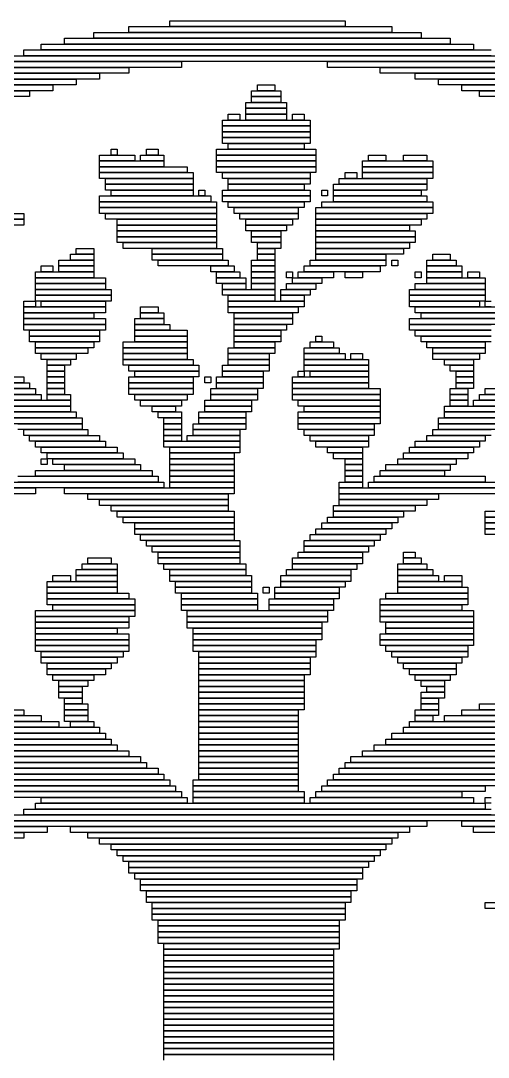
# Model space of a CAD drawing. Extents: x 367 to 656, y 364 to 661.
# Drawn here: x 472.5 to 552.5, y 483.5 to 661 of the extents above; entities that cross this region are included whole.
import ezdxf

# ---------------------------------------------------------------- set-up
doc = ezdxf.new("R2010")
doc.units = 0

msp = doc.modelspace()

# ---------------------------------------------------------------- linework, layer by layer
for p, q in [((498, 661), (528, 661)), ((498, 660), (498, 661)), ((528, 661), (528, 660)), ((485, 659), (541, 659)), ((485, 658), (485, 659)), ((491, 660), (536, 660)), ((491, 659), (491, 660)), ((536, 659), (491, 659)), ((528, 660), (498, 660)), ((536, 660), (536, 659)), ((541, 659), (541, 658)), ((476, 657), (550, 657)), ((476, 656), (476, 657)), ((480, 658), (546, 658)), ((480, 657), (480, 658)), ((546, 657), (480, 657)), ((541, 658), (485, 658)), ((546, 658), (546, 657)), ((550, 657), (550, 656)), ((469, 655), (557, 655)), ((473, 656), (553, 656)), ((473, 655), (473, 656)), ((553, 655), (473, 655)), ((550, 656), (476, 656)), ((467, 654), (500, 654)), ((557, 654), (469, 654)), ((500, 654), (500, 653)), ((525, 654), (559, 654)), ((525, 653), (525, 654)), ((461, 652), (486, 652)), ((464, 653), (491, 653)), ((491, 652), (464, 652)), ((500, 653), (467, 653)), ((486, 652), (486, 651)), ((491, 653), (491, 652)), ((559, 653), (525, 653)), ((534, 653), (562, 653)), ((534, 652), (534, 653)), ((562, 652), (534, 652)), ((540, 652), (565, 652)), ((540, 651), (540, 652)), ((456, 650), (478, 650)), ((459, 651), (482, 651)), ((482, 650), (459, 650)), ((486, 651), (461, 651)), ((478, 650), (478, 649)), ((482, 651), (482, 650)), ((513, 650), (516, 650)), ((513, 649), (513, 650)), ((516, 650), (516, 649)), ((565, 651), (540, 651)), ((544, 651), (567, 651)), ((544, 650), (544, 651)), ((567, 650), (544, 650)), ((548, 650), (569, 650)), ((548, 649), (548, 650)), ((454, 649), (474, 649)), ((474, 648), (454, 648)), ((478, 649), (456, 649)), ((474, 649), (474, 648)), ((512, 649), (517, 649)), ((512, 648), (512, 649)), ((517, 648), (512, 648)), ((512, 648), (517, 648)), ((512, 647), (512, 648)), ((516, 649), (513, 649)), ((517, 649), (517, 648)), ((517, 648), (517, 647)), ((569, 649), (548, 649)), ((551, 649), (572, 649)), ((551, 648), (551, 649)), ((572, 648), (551, 648)), ((511, 647), (518, 647)), ((511, 646), (511, 647)), ((517, 647), (512, 647)), ((518, 647), (518, 646)), ((508, 645), (510, 645)), ((508, 644), (508, 645)), ((510, 645), (510, 644)), ((518, 646), (511, 646)), ((511, 646), (518, 646)), ((511, 645), (511, 646)), ((518, 645), (511, 645)), ((511, 645), (518, 645)), ((511, 644), (511, 645)), ((518, 646), (518, 645)), ((518, 645), (518, 644)), ((519, 645), (521, 645)), ((519, 644), (519, 645)), ((521, 645), (521, 644)), ((507, 644), (522, 644)), ((507, 643), (507, 644)), ((522, 643), (507, 643)), ((507, 643), (522, 643)), ((507, 642), (507, 643)), ((510, 644), (508, 644)), ((518, 644), (511, 644)), ((521, 644), (519, 644)), ((522, 644), (522, 643)), ((522, 643), (522, 642)), ((522, 642), (507, 642)), ((507, 642), (522, 642)), ((507, 641), (507, 642)), ((522, 641), (507, 641)), ((507, 641), (522, 641)), ((507, 640), (507, 641)), ((522, 642), (522, 641)), ((522, 641), (522, 640)), ((488, 639), (489, 639)), ((488, 638), (488, 639)), ((489, 639), (489, 638)), ((494, 639), (496, 639)), ((494, 638), (494, 639)), ((496, 639), (496, 638)), ((506, 639), (523, 639)), ((506, 638), (506, 639)), ((522, 640), (507, 640)), ((508, 640), (521, 640)), ((508, 639), (508, 640)), ((521, 639), (508, 639)), ((521, 640), (521, 639)), ((523, 639), (523, 638)), ((486, 638), (492, 638)), ((486, 637), (486, 638)), ((489, 638), (488, 638)), ((492, 638), (492, 637)), ((493, 638), (497, 638)), ((493, 637), (493, 638)), ((496, 638), (494, 638)), ((497, 638), (497, 637)), ((523, 638), (506, 638)), ((506, 638), (523, 638)), ((506, 637), (506, 638)), ((523, 638), (523, 637)), ((532, 638), (535, 638)), ((532, 637), (532, 638)), ((535, 638), (535, 637)), ((538, 638), (542, 638)), ((538, 637), (538, 638)), ((542, 638), (542, 637)), ((492, 637), (486, 637)), ((486, 637), (497, 637)), ((486, 636), (486, 637)), ((497, 636), (486, 636)), ((486, 636), (501, 636)), ((486, 635), (486, 636)), ((497, 637), (493, 637)), ((497, 637), (497, 636)), ((501, 636), (501, 635)), ((523, 637), (506, 637)), ((506, 637), (523, 637)), ((506, 636), (506, 637)), ((523, 636), (506, 636)), ((506, 636), (523, 636)), ((506, 635), (506, 636)), ((523, 637), (523, 636)), ((523, 636), (523, 635)), ((531, 637), (543, 637)), ((531, 636), (531, 637)), ((543, 636), (531, 636)), ((531, 636), (543, 636)), ((531, 635), (531, 636)), ((535, 637), (532, 637)), ((542, 637), (538, 637)), ((543, 637), (543, 636)), ((543, 636), (543, 635)), ((501, 635), (486, 635)), ((486, 635), (502, 635)), ((486, 634), (486, 635)), ((502, 634), (486, 634)), ((487, 634), (502, 634)), ((487, 633), (487, 634)), ((502, 635), (502, 634)), ((502, 634), (502, 633)), ((523, 635), (506, 635)), ((507, 635), (522, 635)), ((507, 634), (507, 635)), ((522, 634), (507, 634)), ((508, 634), (522, 634)), ((508, 633), (508, 634)), ((522, 635), (522, 634)), ((522, 634), (522, 633)), ((527, 634), (542, 634)), ((527, 633), (527, 634)), ((528, 635), (530, 635)), ((528, 634), (528, 635)), ((530, 634), (528, 634)), ((530, 635), (530, 634)), ((543, 635), (531, 635)), ((531, 635), (543, 635)), ((531, 634), (531, 635)), ((543, 634), (531, 634)), ((542, 634), (542, 633)), ((543, 635), (543, 634)), ((502, 633), (487, 633)), ((487, 633), (502, 633)), ((487, 632), (487, 633)), ((502, 632), (487, 632)), ((488, 632), (502, 632)), ((488, 631), (488, 632)), ((502, 633), (502, 632)), ((502, 632), (502, 631)), ((503, 632), (504, 632)), ((503, 631), (503, 632)), ((504, 632), (504, 631)), ((507, 632), (522, 632)), ((507, 631), (507, 632)), ((522, 633), (508, 633)), ((508, 633), (521, 633)), ((508, 632), (508, 633)), ((521, 632), (508, 632)), ((521, 633), (521, 632)), ((522, 632), (522, 631)), ((524, 632), (525, 632)), ((524, 631), (524, 632)), ((525, 632), (525, 631)), ((526, 633), (542, 633)), ((526, 632), (526, 633)), ((542, 632), (526, 632)), ((526, 632), (541, 632)), ((526, 631), (526, 632)), ((542, 633), (527, 633)), ((541, 632), (541, 631)), ((542, 633), (542, 632)), ((486, 631), (505, 631)), ((486, 630), (486, 631)), ((502, 631), (488, 631)), ((504, 631), (503, 631)), ((505, 631), (505, 630)), ((522, 631), (507, 631)), ((507, 631), (522, 631)), ((507, 630), (507, 631)), ((522, 631), (522, 630)), ((525, 631), (524, 631)), ((541, 631), (526, 631)), ((526, 631), (542, 631)), ((526, 630), (526, 631)), ((542, 631), (542, 630)), ((505, 630), (486, 630)), ((486, 630), (506, 630)), ((486, 629), (486, 630)), ((506, 629), (486, 629)), ((486, 629), (506, 629)), ((486, 628), (486, 629)), ((506, 630), (506, 629)), ((506, 629), (506, 628)), ((522, 630), (507, 630)), ((508, 630), (521, 630)), ((508, 629), (508, 630)), ((521, 629), (508, 629)), ((509, 629), (520, 629)), ((509, 628), (509, 629)), ((520, 629), (520, 628)), ((521, 630), (521, 629)), ((523, 629), (543, 629)), ((523, 628), (523, 629)), ((524, 630), (543, 630)), ((524, 629), (524, 630)), ((543, 629), (524, 629)), ((542, 630), (526, 630)), ((543, 630), (543, 629)), ((543, 629), (543, 628)), ((457, 628), (473, 628)), ((473, 627), (457, 627)), ((457, 627), (473, 627)), ((473, 628), (473, 627)), ((473, 627), (473, 626)), ((506, 628), (486, 628)), ((487, 628), (506, 628)), ((487, 627), (487, 628)), ((506, 627), (487, 627)), ((489, 627), (506, 627)), ((489, 626), (489, 627)), ((506, 628), (506, 627)), ((506, 627), (506, 626)), ((520, 628), (509, 628)), ((510, 628), (520, 628)), ((510, 627), (510, 628)), ((520, 627), (510, 627)), ((511, 627), (519, 627)), ((511, 626), (511, 627)), ((519, 627), (519, 626)), ((520, 628), (520, 627)), ((543, 628), (523, 628)), ((523, 628), (542, 628)), ((523, 627), (523, 628)), ((542, 627), (523, 627)), ((523, 627), (541, 627)), ((523, 626), (523, 627)), ((541, 627), (541, 626)), ((542, 628), (542, 627)), ((473, 626), (457, 626)), ((506, 626), (489, 626)), ((489, 626), (506, 626)), ((489, 625), (489, 626)), ((506, 625), (489, 625)), ((489, 625), (506, 625)), ((489, 624), (489, 625)), ((506, 626), (506, 625)), ((506, 625), (506, 624)), ((519, 626), (511, 626)), ((511, 626), (518, 626)), ((511, 625), (511, 626)), ((518, 625), (511, 625)), ((512, 625), (517, 625)), ((512, 624), (512, 625)), ((517, 625), (517, 624)), ((518, 626), (518, 625)), ((541, 626), (523, 626)), ((523, 626), (539, 626)), ((523, 625), (523, 626)), ((539, 625), (523, 625)), ((523, 625), (540, 625)), ((523, 624), (523, 625)), ((539, 626), (539, 625)), ((540, 625), (540, 624)), ((506, 624), (489, 624)), ((489, 624), (506, 624)), ((489, 623), (489, 624)), ((506, 624), (506, 623)), ((517, 624), (512, 624)), ((512, 624), (517, 624)), ((512, 623), (512, 624)), ((517, 624), (517, 623)), ((540, 624), (523, 624)), ((523, 624), (540, 624)), ((523, 623), (523, 624)), ((540, 624), (540, 623)), ((482, 622), (485, 622)), ((482, 621), (482, 622)), ((485, 622), (485, 621)), ((506, 623), (489, 623)), ((490, 623), (506, 623)), ((490, 622), (490, 623)), ((506, 622), (490, 622)), ((495, 622), (507, 622)), ((495, 621), (495, 622)), ((506, 623), (506, 622)), ((507, 622), (507, 621)), ((517, 623), (512, 623)), ((513, 623), (517, 623)), ((513, 622), (513, 623)), ((517, 622), (513, 622)), ((513, 622), (516, 622)), ((513, 621), (513, 622)), ((516, 622), (516, 621)), ((517, 623), (517, 622)), ((540, 623), (523, 623)), ((523, 623), (539, 623)), ((523, 622), (523, 623)), ((539, 622), (523, 622)), ((523, 622), (538, 622)), ((523, 621), (523, 622)), ((538, 622), (538, 621)), ((539, 623), (539, 622)), ((479, 620), (485, 620)), ((479, 619), (479, 620)), ((481, 621), (485, 621)), ((481, 620), (481, 621)), ((485, 620), (481, 620)), ((485, 621), (482, 621)), ((485, 621), (485, 620)), ((485, 620), (485, 619)), ((507, 621), (495, 621)), ((495, 621), (507, 621)), ((495, 620), (495, 621)), ((507, 620), (495, 620)), ((496, 620), (508, 620)), ((496, 619), (496, 620)), ((507, 621), (507, 620)), ((508, 620), (508, 619)), ((512, 620), (516, 620)), ((512, 619), (512, 620)), ((516, 621), (513, 621)), ((513, 621), (516, 621)), ((513, 620), (513, 621)), ((516, 620), (513, 620)), ((516, 621), (516, 620)), ((516, 620), (516, 619)), ((522, 620), (535, 620)), ((522, 619), (522, 620)), ((538, 621), (523, 621)), ((523, 621), (535, 621)), ((523, 620), (523, 621)), ((535, 620), (523, 620)), ((535, 621), (535, 620)), ((535, 620), (535, 619)), ((536, 620), (537, 620)), ((536, 619), (536, 620)), ((537, 620), (537, 619)), ((542, 620), (547, 620)), ((542, 619), (542, 620)), ((543, 621), (546, 621)), ((543, 620), (543, 621)), ((546, 620), (543, 620)), ((546, 621), (546, 620)), ((547, 620), (547, 619)), ((475, 618), (485, 618)), ((475, 617), (475, 618)), ((476, 619), (478, 619)), ((476, 618), (476, 619)), ((478, 618), (476, 618)), ((478, 619), (478, 618)), ((485, 619), (479, 619)), ((479, 619), (485, 619)), ((479, 618), (479, 619)), ((485, 618), (479, 618)), ((485, 619), (485, 618)), ((485, 618), (485, 617)), ((508, 619), (496, 619)), ((505, 619), (509, 619)), ((505, 618), (505, 619)), ((509, 618), (505, 618)), ((506, 618), (510, 618)), ((506, 617), (506, 618)), ((509, 619), (509, 618)), ((510, 618), (510, 617)), ((516, 619), (512, 619)), ((512, 619), (516, 619)), ((512, 618), (512, 619)), ((516, 618), (512, 618)), ((512, 618), (516, 618)), ((512, 617), (512, 618)), ((516, 619), (516, 618)), ((516, 618), (516, 617)), ((518, 618), (519, 618)), ((518, 617), (518, 618)), ((519, 618), (519, 617)), ((520, 618), (526, 618)), ((520, 617), (520, 618)), ((521, 619), (534, 619)), ((521, 618), (521, 619)), ((534, 618), (521, 618)), ((535, 619), (522, 619)), ((526, 618), (526, 617)), ((528, 618), (531, 618)), ((528, 617), (528, 618)), ((531, 618), (531, 617)), ((534, 619), (534, 618)), ((537, 619), (536, 619)), ((540, 618), (541, 618)), ((540, 617), (540, 618)), ((541, 618), (541, 617)), ((547, 619), (542, 619)), ((542, 619), (548, 619)), ((542, 618), (542, 619)), ((548, 618), (542, 618)), ((542, 618), (548, 618)), ((542, 617), (542, 618)), ((548, 619), (548, 618)), ((548, 618), (548, 617)), ((549, 618), (551, 618)), ((549, 617), (549, 618)), ((551, 618), (551, 617)), ((485, 617), (475, 617)), ((475, 617), (487, 617)), ((475, 616), (475, 617)), ((487, 616), (475, 616)), ((475, 616), (487, 616)), ((475, 615), (475, 616)), ((487, 617), (487, 616)), ((487, 616), (487, 615)), ((510, 617), (506, 617)), ((506, 617), (511, 617)), ((506, 616), (506, 617)), ((511, 616), (506, 616)), ((507, 616), (511, 616)), ((507, 615), (507, 616)), ((511, 617), (511, 616)), ((511, 616), (511, 615)), ((516, 617), (512, 617)), ((512, 617), (516, 617)), ((512, 616), (512, 617)), ((516, 616), (512, 616)), ((512, 616), (516, 616)), ((512, 615), (512, 616)), ((516, 617), (516, 616)), ((516, 616), (516, 615)), ((519, 617), (518, 617)), ((518, 616), (523, 616)), ((518, 615), (518, 616)), ((519, 617), (524, 617)), ((519, 616), (519, 617)), ((524, 616), (519, 616)), ((526, 617), (520, 617)), ((523, 616), (523, 615)), ((524, 617), (524, 616)), ((531, 617), (528, 617)), ((541, 617), (540, 617)), ((540, 616), (552, 616)), ((540, 615), (540, 616)), ((548, 617), (542, 617)), ((542, 617), (552, 617)), ((542, 616), (542, 617)), ((552, 616), (542, 616)), ((551, 617), (549, 617)), ((552, 617), (552, 616)), ((552, 616), (552, 615)), ((487, 615), (475, 615)), ((475, 615), (488, 615)), ((475, 614), (475, 615)), ((488, 615), (488, 614)), ((511, 615), (507, 615)), ((507, 615), (516, 615)), ((507, 614), (507, 615)), ((516, 615), (512, 615)), ((516, 615), (516, 614)), ((517, 615), (522, 615)), ((517, 614), (517, 615)), ((523, 615), (518, 615)), ((522, 615), (522, 614)), ((539, 615), (552, 615)), ((539, 614), (539, 615)), ((552, 615), (540, 615)), ((552, 615), (552, 614)), ((473, 613), (475, 613)), ((473, 612), (473, 613)), ((488, 614), (475, 614)), ((475, 614), (488, 614)), ((475, 613), (475, 614)), ((488, 613), (475, 613)), ((475, 613), (475, 612)), ((476, 613), (487, 613)), ((476, 612), (476, 613)), ((487, 613), (487, 612)), ((488, 614), (488, 613)), ((516, 614), (507, 614)), ((508, 614), (516, 614)), ((508, 613), (508, 614)), ((516, 613), (508, 613)), ((508, 613), (521, 613)), ((508, 612), (508, 613)), ((516, 614), (516, 613)), ((522, 614), (517, 614)), ((517, 614), (521, 614)), ((517, 613), (517, 614)), ((521, 613), (517, 613)), ((521, 614), (521, 613)), ((521, 613), (521, 612)), ((552, 614), (539, 614)), ((539, 614), (552, 614)), ((539, 613), (539, 614)), ((552, 613), (539, 613)), ((539, 613), (551, 613)), ((539, 612), (539, 613)), ((551, 613), (551, 612)), ((552, 614), (552, 613)), ((552, 613), (553, 613)), ((552, 612), (552, 613)), ((475, 612), (473, 612)), ((473, 612), (487, 612)), ((473, 611), (473, 612)), ((487, 611), (473, 611)), ((473, 611), (485, 611)), ((473, 610), (473, 611)), ((487, 612), (476, 612)), ((485, 611), (485, 610)), ((487, 612), (487, 611)), ((493, 612), (496, 612)), ((493, 611), (493, 612)), ((496, 611), (493, 611)), ((493, 611), (497, 611)), ((493, 610), (493, 611)), ((496, 612), (496, 611)), ((497, 611), (497, 610)), ((521, 612), (508, 612)), ((508, 612), (520, 612)), ((508, 611), (508, 612)), ((520, 611), (508, 611)), ((509, 611), (519, 611)), ((509, 610), (509, 611)), ((519, 611), (519, 610)), ((520, 612), (520, 611)), ((551, 612), (539, 612)), ((540, 612), (554, 612)), ((540, 611), (540, 612)), ((554, 611), (540, 611)), ((541, 611), (554, 611)), ((541, 610), (541, 611)), ((553, 612), (552, 612)), ((485, 610), (473, 610)), ((473, 610), (487, 610)), ((473, 609), (473, 610)), ((487, 609), (473, 609)), ((473, 609), (487, 609)), ((473, 608), (473, 609)), ((487, 610), (487, 609)), ((487, 609), (487, 608)), ((492, 610), (497, 610)), ((492, 609), (492, 610)), ((497, 609), (492, 609)), ((492, 609), (498, 609)), ((492, 608), (492, 609)), ((497, 610), (493, 610)), ((497, 610), (497, 609)), ((498, 609), (498, 608)), ((519, 610), (509, 610)), ((509, 610), (519, 610)), ((509, 609), (509, 610)), ((519, 609), (509, 609)), ((509, 609), (518, 609)), ((509, 608), (509, 609)), ((518, 609), (518, 608)), ((519, 610), (519, 609)), ((539, 610), (554, 610)), ((539, 609), (539, 610)), ((554, 609), (539, 609)), ((539, 609), (553, 609)), ((539, 608), (539, 609)), ((554, 610), (541, 610)), ((487, 608), (473, 608)), ((474, 608), (486, 608)), ((474, 607), (474, 608)), ((486, 608), (486, 607)), ((498, 608), (492, 608)), ((492, 608), (501, 608)), ((492, 607), (492, 608)), ((501, 608), (501, 607)), ((518, 608), (509, 608)), ((509, 608), (517, 608)), ((509, 607), (509, 608)), ((517, 608), (517, 607)), ((553, 608), (539, 608)), ((540, 608), (553, 608)), ((540, 607), (540, 608)), ((486, 607), (474, 607)), ((474, 607), (486, 607)), ((474, 606), (474, 607)), ((486, 606), (474, 606)), ((475, 606), (485, 606)), ((475, 605), (475, 606)), ((485, 606), (485, 605)), ((486, 607), (486, 606)), ((490, 606), (501, 606)), ((490, 605), (490, 606)), ((501, 607), (492, 607)), ((492, 607), (501, 607)), ((492, 606), (492, 607)), ((501, 606), (492, 606)), ((501, 607), (501, 606)), ((501, 606), (501, 605)), ((517, 607), (509, 607)), ((509, 607), (517, 607)), ((509, 606), (509, 607)), ((517, 606), (509, 606)), ((509, 606), (516, 606)), ((509, 605), (509, 606)), ((516, 606), (516, 605)), ((517, 607), (517, 606)), ((522, 606), (526, 606)), ((522, 605), (522, 606)), ((523, 607), (524, 607)), ((523, 606), (523, 607)), ((524, 606), (523, 606)), ((524, 607), (524, 606)), ((526, 606), (526, 605)), ((553, 607), (540, 607)), ((541, 607), (553, 607)), ((541, 606), (541, 607)), ((553, 606), (541, 606)), ((542, 606), (552, 606)), ((542, 605), (542, 606)), ((552, 606), (552, 605)), ((485, 605), (475, 605)), ((475, 605), (484, 605)), ((475, 604), (475, 605)), ((484, 604), (475, 604)), ((476, 604), (482, 604)), ((476, 603), (476, 604)), ((482, 604), (482, 603)), ((484, 605), (484, 604)), ((501, 605), (490, 605)), ((490, 605), (501, 605)), ((490, 604), (490, 605)), ((501, 604), (490, 604)), ((490, 604), (501, 604)), ((490, 603), (490, 604)), ((501, 605), (501, 604)), ((501, 604), (501, 603)), ((508, 605), (516, 605)), ((508, 604), (508, 605)), ((516, 604), (508, 604)), ((508, 604), (515, 604)), ((508, 603), (508, 604)), ((516, 605), (509, 605)), ((515, 604), (515, 603)), ((516, 605), (516, 604)), ((521, 605), (527, 605)), ((521, 604), (521, 605)), ((527, 604), (521, 604)), ((521, 604), (528, 604)), ((521, 603), (521, 604)), ((526, 605), (522, 605)), ((527, 605), (527, 604)), ((528, 604), (528, 603)), ((529, 604), (531, 604)), ((529, 603), (529, 604)), ((531, 604), (531, 603)), ((552, 605), (542, 605)), ((543, 605), (552, 605)), ((543, 604), (543, 605)), ((552, 604), (543, 604)), ((543, 604), (551, 604)), ((543, 603), (543, 604)), ((551, 604), (551, 603)), ((552, 605), (552, 604)), ((482, 603), (476, 603)), ((477, 603), (481, 603)), ((477, 602), (477, 603)), ((481, 602), (477, 602)), ((477, 602), (480, 602)), ((477, 601), (477, 602)), ((480, 602), (480, 601)), ((481, 603), (481, 602)), ((501, 603), (490, 603)), ((490, 603), (502, 603)), ((490, 602), (490, 603)), ((502, 602), (490, 602)), ((491, 602), (503, 602)), ((491, 601), (491, 602)), ((502, 603), (502, 602)), ((503, 602), (503, 601)), ((507, 602), (515, 602)), ((507, 601), (507, 602)), ((515, 603), (508, 603)), ((508, 603), (515, 603)), ((508, 602), (508, 603)), ((515, 602), (508, 602)), ((515, 603), (515, 602)), ((515, 602), (515, 601)), ((528, 603), (521, 603)), ((521, 603), (532, 603)), ((521, 602), (521, 603)), ((532, 602), (521, 602)), ((521, 602), (532, 602)), ((521, 601), (521, 602)), ((531, 603), (529, 603)), ((532, 603), (532, 602)), ((532, 602), (532, 601)), ((551, 603), (543, 603)), ((545, 603), (550, 603)), ((545, 602), (545, 603)), ((550, 602), (545, 602)), ((546, 602), (550, 602)), ((546, 601), (546, 602)), ((550, 603), (550, 602)), ((550, 602), (550, 601)), ((466, 600), (473, 600)), ((473, 600), (473, 599)), ((480, 601), (477, 601)), ((477, 601), (480, 601)), ((477, 600), (477, 601)), ((480, 600), (477, 600)), ((477, 600), (480, 600)), ((477, 599), (477, 600)), ((480, 601), (480, 600)), ((480, 600), (480, 599)), ((503, 601), (491, 601)), ((491, 600), (502, 600)), ((491, 599), (491, 600)), ((492, 601), (503, 601)), ((492, 600), (492, 601)), ((503, 600), (492, 600)), ((502, 600), (502, 599)), ((503, 601), (503, 600)), ((504, 600), (505, 600)), ((504, 599), (504, 600)), ((505, 600), (505, 599)), ((506, 600), (514, 600)), ((506, 599), (506, 600)), ((515, 601), (507, 601)), ((507, 601), (514, 601)), ((507, 600), (507, 601)), ((514, 600), (507, 600)), ((514, 601), (514, 600)), ((514, 600), (514, 599)), ((519, 600), (532, 600)), ((519, 599), (519, 600)), ((520, 601), (521, 601)), ((520, 600), (520, 601)), ((521, 600), (520, 600)), ((532, 601), (521, 601)), ((521, 601), (521, 600)), ((522, 601), (532, 601)), ((522, 600), (522, 601)), ((532, 600), (522, 600)), ((532, 601), (532, 600)), ((532, 600), (532, 599)), ((550, 601), (546, 601)), ((547, 601), (550, 601)), ((547, 600), (547, 601)), ((550, 600), (547, 600)), ((547, 600), (550, 600)), ((547, 599), (547, 600)), ((550, 601), (550, 600)), ((550, 600), (550, 599)), ((473, 599), (466, 599)), ((467, 599), (474, 599)), ((474, 599), (474, 598)), ((480, 599), (477, 599)), ((477, 599), (480, 599)), ((477, 598), (477, 599)), ((480, 599), (480, 598)), ((502, 599), (491, 599)), ((491, 599), (502, 599)), ((491, 598), (491, 599)), ((502, 599), (502, 598)), ((505, 599), (504, 599)), ((514, 599), (506, 599)), ((506, 599), (514, 599)), ((506, 598), (506, 599)), ((514, 599), (514, 598)), ((532, 599), (519, 599)), ((519, 599), (532, 599)), ((519, 598), (519, 599)), ((532, 599), (532, 598)), ((550, 599), (547, 599)), ((547, 599), (550, 599)), ((547, 598), (547, 599)), ((550, 599), (550, 598)), ((474, 598), (467, 598)), ((467, 598), (475, 598)), ((475, 597), (467, 597)), ((468, 597), (476, 597)), ((475, 598), (475, 597)), ((476, 597), (476, 596)), ((480, 598), (477, 598)), ((477, 598), (480, 598)), ((477, 597), (477, 598)), ((480, 597), (477, 597)), ((477, 597), (481, 597)), ((477, 596), (477, 597)), ((480, 598), (480, 597)), ((481, 597), (481, 596)), ((502, 598), (491, 598)), ((491, 598), (502, 598)), ((491, 597), (491, 598)), ((502, 597), (491, 597)), ((492, 597), (501, 597)), ((492, 596), (492, 597)), ((501, 597), (501, 596)), ((502, 598), (502, 597)), ((505, 598), (513, 598)), ((505, 597), (505, 598)), ((513, 597), (505, 597)), ((505, 597), (513, 597)), ((505, 596), (505, 597)), ((514, 598), (506, 598)), ((513, 598), (513, 597)), ((513, 597), (513, 596)), ((532, 598), (519, 598)), ((519, 598), (534, 598)), ((519, 597), (519, 598)), ((534, 597), (519, 597)), ((519, 597), (534, 597)), ((519, 596), (519, 597)), ((534, 598), (534, 597)), ((534, 597), (534, 596)), ((546, 598), (549, 598)), ((546, 597), (546, 598)), ((549, 597), (546, 597)), ((546, 597), (549, 597)), ((546, 596), (546, 597)), ((550, 598), (547, 598)), ((549, 598), (549, 597)), ((549, 597), (549, 596)), ((551, 597), (558, 597)), ((551, 596), (551, 597)), ((552, 598), (558, 598)), ((552, 597), (552, 598)), ((558, 597), (552, 597)), ((476, 596), (468, 596)), ((469, 596), (481, 596)), ((481, 595), (469, 595)), ((469, 595), (481, 595)), ((481, 596), (477, 596)), ((481, 596), (481, 595)), ((481, 595), (481, 594)), ((501, 596), (492, 596)), ((493, 596), (500, 596)), ((493, 595), (493, 596)), ((500, 595), (493, 595)), ((495, 595), (499, 595)), ((495, 594), (495, 595)), ((499, 595), (499, 594)), ((500, 596), (500, 595)), ((504, 596), (512, 596)), ((504, 595), (504, 596)), ((512, 595), (504, 595)), ((504, 595), (512, 595)), ((504, 594), (504, 595)), ((513, 596), (505, 596)), ((512, 596), (512, 595)), ((512, 595), (512, 594)), ((534, 596), (519, 596)), ((520, 596), (534, 596)), ((520, 595), (520, 596)), ((534, 595), (520, 595)), ((521, 595), (534, 595)), ((521, 594), (521, 595)), ((534, 596), (534, 595)), ((534, 595), (534, 594)), ((545, 595), (556, 595)), ((545, 594), (545, 595)), ((549, 596), (546, 596)), ((546, 596), (549, 596)), ((546, 595), (546, 596)), ((549, 595), (546, 595)), ((549, 596), (549, 595)), ((550, 596), (557, 596)), ((550, 595), (550, 596)), ((557, 595), (550, 595)), ((558, 596), (551, 596)), ((481, 594), (469, 594)), ((470, 594), (482, 594)), ((482, 593), (470, 593)), ((471, 593), (483, 593)), ((482, 594), (482, 593)), ((483, 593), (483, 592)), ((499, 594), (495, 594)), ((496, 594), (500, 594)), ((496, 593), (496, 594)), ((500, 593), (496, 593)), ((497, 593), (500, 593)), ((497, 592), (497, 593)), ((500, 594), (500, 593)), ((500, 593), (500, 592)), ((503, 594), (511, 594)), ((503, 593), (503, 594)), ((511, 593), (503, 593)), ((503, 593), (511, 593)), ((503, 592), (503, 593)), ((512, 594), (504, 594)), ((511, 594), (511, 593)), ((511, 593), (511, 592)), ((520, 594), (534, 594)), ((520, 593), (520, 594)), ((534, 593), (520, 593)), ((520, 593), (534, 593)), ((520, 592), (520, 593)), ((534, 594), (521, 594)), ((534, 594), (534, 593)), ((534, 593), (534, 592)), ((544, 593), (555, 593)), ((544, 592), (544, 593)), ((556, 594), (545, 594)), ((545, 594), (556, 594)), ((545, 593), (545, 594)), ((556, 593), (545, 593)), ((483, 592), (471, 592)), ((472, 592), (483, 592)), ((483, 592), (483, 591)), ((500, 592), (497, 592)), ((497, 592), (500, 592)), ((497, 591), (497, 592)), ((500, 592), (500, 591)), ((502, 592), (511, 592)), ((502, 591), (502, 592)), ((511, 592), (503, 592)), ((511, 592), (511, 591)), ((534, 592), (520, 592)), ((520, 592), (533, 592)), ((520, 591), (520, 592)), ((533, 592), (533, 591)), ((555, 592), (544, 592)), ((544, 592), (554, 592)), ((544, 591), (544, 592)), ((483, 591), (472, 591)), ((473, 591), (484, 591)), ((473, 590), (473, 591)), ((484, 590), (473, 590)), ((474, 590), (486, 590)), ((474, 589), (474, 590)), ((484, 591), (484, 590)), ((486, 590), (486, 589)), ((500, 591), (497, 591)), ((497, 591), (500, 591)), ((497, 590), (497, 591)), ((500, 590), (497, 590)), ((497, 590), (500, 590)), ((497, 589), (497, 590)), ((500, 591), (500, 590)), ((500, 590), (500, 589)), ((501, 590), (510, 590)), ((501, 589), (501, 590)), ((511, 591), (502, 591)), ((502, 591), (510, 591)), ((502, 590), (502, 591)), ((510, 590), (502, 590)), ((510, 591), (510, 590)), ((510, 590), (510, 589)), ((533, 591), (520, 591)), ((521, 591), (533, 591)), ((521, 590), (521, 591)), ((533, 590), (521, 590)), ((522, 590), (532, 590)), ((522, 589), (522, 590)), ((532, 590), (532, 589)), ((533, 591), (533, 590)), ((542, 590), (552, 590)), ((542, 589), (542, 590)), ((543, 591), (553, 591)), ((543, 590), (543, 591)), ((553, 590), (543, 590)), ((554, 591), (544, 591)), ((552, 590), (552, 589)), ((486, 589), (474, 589)), ((475, 589), (487, 589)), ((475, 588), (475, 589)), ((487, 588), (475, 588)), ((476, 588), (489, 588)), ((476, 587), (476, 588)), ((487, 589), (487, 588)), ((489, 588), (489, 587)), ((500, 589), (497, 589)), ((497, 589), (510, 589)), ((497, 588), (497, 589)), ((510, 588), (497, 588)), ((498, 588), (510, 588)), ((498, 587), (498, 588)), ((510, 589), (501, 589)), ((510, 589), (510, 588)), ((510, 588), (510, 587)), ((532, 589), (522, 589)), ((523, 589), (532, 589)), ((523, 588), (523, 589)), ((532, 588), (523, 588)), ((525, 588), (531, 588)), ((525, 587), (525, 588)), ((531, 588), (531, 587)), ((532, 589), (532, 588)), ((539, 588), (550, 588)), ((539, 587), (539, 588)), ((540, 589), (551, 589)), ((540, 588), (540, 589)), ((551, 588), (540, 588)), ((552, 589), (542, 589)), ((550, 588), (550, 587)), ((551, 589), (551, 588)), ((489, 587), (476, 587)), ((476, 586), (477, 586)), ((476, 585), (476, 586)), ((477, 587), (490, 587)), ((477, 586), (477, 587)), ((490, 586), (477, 586)), ((477, 586), (477, 585)), ((478, 586), (492, 586)), ((478, 585), (478, 586)), ((490, 587), (490, 586)), ((492, 586), (492, 585)), ((510, 587), (498, 587)), ((498, 587), (509, 587)), ((498, 586), (498, 587)), ((509, 586), (498, 586)), ((498, 586), (509, 586)), ((498, 585), (498, 586)), ((509, 587), (509, 586)), ((509, 586), (509, 585)), ((531, 587), (525, 587)), ((526, 587), (531, 587)), ((526, 586), (526, 587)), ((531, 586), (526, 586)), ((528, 586), (531, 586)), ((528, 585), (528, 586)), ((531, 587), (531, 586)), ((531, 586), (531, 585)), ((537, 586), (547, 586)), ((537, 585), (537, 586)), ((538, 587), (549, 587)), ((538, 586), (538, 587)), ((549, 586), (538, 586)), ((550, 587), (539, 587)), ((547, 586), (547, 585)), ((549, 587), (549, 586)), ((475, 584), (495, 584)), ((475, 583), (475, 584)), ((477, 585), (476, 585)), ((492, 585), (478, 585)), ((480, 585), (493, 585)), ((480, 584), (480, 585)), ((493, 584), (480, 584)), ((493, 585), (493, 584)), ((495, 584), (495, 583)), ((509, 585), (498, 585)), ((498, 585), (509, 585)), ((498, 584), (498, 585)), ((509, 584), (498, 584)), ((498, 584), (509, 584)), ((498, 583), (498, 584)), ((509, 585), (509, 584)), ((509, 584), (509, 583)), ((531, 585), (528, 585)), ((528, 585), (531, 585)), ((528, 584), (528, 585)), ((531, 584), (528, 584)), ((528, 584), (531, 584)), ((528, 583), (528, 584)), ((531, 585), (531, 584)), ((531, 584), (531, 583)), ((534, 584), (545, 584)), ((534, 583), (534, 584)), ((535, 585), (546, 585)), ((535, 584), (535, 585)), ((546, 584), (535, 584)), ((547, 585), (537, 585)), ((545, 584), (545, 583)), ((546, 585), (546, 584)), ((472, 583), (496, 583)), ((495, 583), (475, 583)), ((496, 583), (496, 582)), ((509, 583), (498, 583)), ((498, 583), (509, 583)), ((498, 582), (498, 583)), ((509, 583), (509, 582)), ((531, 583), (528, 583)), ((528, 583), (531, 583)), ((528, 582), (528, 583)), ((531, 583), (531, 582)), ((533, 583), (552, 583)), ((533, 582), (533, 583)), ((545, 583), (534, 583)), ((552, 583), (552, 582)), ((457, 581), (475, 581)), ((471, 582), (497, 582)), ((497, 581), (471, 581)), ((496, 582), (472, 582)), ((475, 581), (475, 580)), ((480, 581), (509, 581)), ((480, 580), (480, 581)), ((497, 582), (497, 581)), ((509, 582), (498, 582)), ((498, 582), (509, 582)), ((498, 581), (498, 582)), ((509, 581), (498, 581)), ((509, 582), (509, 581)), ((509, 581), (509, 580)), ((527, 582), (531, 582)), ((527, 581), (527, 582)), ((531, 581), (527, 581)), ((527, 581), (568, 581)), ((527, 580), (527, 581)), ((531, 582), (528, 582)), ((531, 582), (531, 581)), ((532, 582), (554, 582)), ((532, 581), (532, 582)), ((554, 581), (532, 581)), ((552, 582), (533, 582)), ((475, 580), (457, 580)), ((509, 580), (480, 580)), ((484, 580), (508, 580)), ((484, 579), (484, 580)), ((508, 579), (484, 579)), ((486, 579), (508, 579)), ((486, 578), (486, 579)), ((508, 580), (508, 579)), ((508, 579), (508, 578)), ((568, 580), (527, 580)), ((527, 580), (544, 580)), ((527, 579), (527, 580)), ((544, 579), (527, 579)), ((527, 579), (542, 579)), ((527, 578), (527, 579)), ((542, 579), (542, 578)), ((544, 580), (544, 579)), ((508, 578), (486, 578)), ((488, 578), (508, 578)), ((488, 577), (488, 578)), ((508, 577), (488, 577)), ((489, 577), (509, 577)), ((489, 576), (489, 577)), ((508, 578), (508, 577)), ((509, 577), (509, 576)), ((526, 578), (540, 578)), ((526, 577), (526, 578)), ((540, 577), (526, 577)), ((526, 577), (538, 577)), ((526, 576), (526, 577)), ((542, 578), (527, 578)), ((538, 577), (538, 576)), ((540, 578), (540, 577)), ((552, 577), (567, 577)), ((552, 576), (552, 577)), ((509, 576), (489, 576)), ((490, 576), (509, 576)), ((490, 575), (490, 576)), ((509, 576), (509, 575)), ((525, 576), (537, 576)), ((525, 575), (525, 576)), ((538, 576), (526, 576)), ((537, 576), (537, 575)), ((567, 576), (552, 576)), ((552, 576), (571, 576)), ((552, 575), (552, 576)), ((509, 575), (490, 575)), ((492, 575), (509, 575)), ((492, 574), (492, 575)), ((509, 574), (492, 574)), ((492, 574), (509, 574)), ((492, 573), (492, 574)), ((509, 575), (509, 574)), ((509, 574), (509, 573)), ((523, 574), (535, 574)), ((523, 573), (523, 574)), ((524, 575), (536, 575)), ((524, 574), (524, 575)), ((536, 574), (524, 574)), ((537, 575), (525, 575)), ((535, 574), (535, 573)), ((536, 575), (536, 574)), ((571, 575), (552, 575)), ((552, 575), (571, 575)), ((552, 574), (552, 575)), ((571, 574), (552, 574)), ((552, 574), (571, 574)), ((552, 573), (552, 574)), ((509, 573), (492, 573)), ((493, 573), (509, 573)), ((493, 572), (493, 573)), ((509, 572), (493, 572)), ((494, 572), (510, 572)), ((494, 571), (494, 572)), ((509, 573), (509, 572)), ((510, 572), (510, 571)), ((521, 572), (533, 572)), ((521, 571), (521, 572)), ((522, 573), (534, 573)), ((522, 572), (522, 573)), ((534, 572), (522, 572)), ((535, 573), (523, 573)), ((533, 572), (533, 571)), ((534, 573), (534, 572)), ((571, 573), (552, 573)), ((510, 571), (494, 571)), ((495, 571), (510, 571)), ((495, 570), (495, 571)), ((510, 570), (495, 570)), ((496, 570), (510, 570)), ((496, 569), (496, 570)), ((510, 571), (510, 570)), ((510, 570), (510, 569)), ((520, 570), (531, 570)), ((520, 569), (520, 570)), ((533, 571), (521, 571)), ((521, 571), (532, 571)), ((521, 570), (521, 571)), ((532, 570), (521, 570)), ((531, 570), (531, 569)), ((532, 571), (532, 570)), ((538, 570), (540, 570)), ((538, 569), (538, 570)), ((540, 570), (540, 569)), ((483, 568), (489, 568)), ((483, 567), (483, 568)), ((484, 569), (488, 569)), ((484, 568), (484, 569)), ((488, 568), (484, 568)), ((488, 569), (488, 568)), ((489, 568), (489, 567)), ((510, 569), (496, 569)), ((496, 569), (510, 569)), ((496, 568), (496, 569)), ((510, 568), (496, 568)), ((497, 568), (511, 568)), ((497, 567), (497, 568)), ((510, 569), (510, 568)), ((511, 568), (511, 567)), ((519, 569), (531, 569)), ((519, 568), (519, 569)), ((531, 568), (519, 568)), ((519, 568), (530, 568)), ((519, 567), (519, 568)), ((531, 569), (520, 569)), ((530, 568), (530, 567)), ((531, 569), (531, 568)), ((537, 568), (542, 568)), ((537, 567), (537, 568)), ((540, 569), (538, 569)), ((538, 569), (541, 569)), ((538, 568), (538, 569)), ((541, 568), (538, 568)), ((541, 569), (541, 568)), ((542, 568), (542, 567)), ((482, 567), (489, 567)), ((482, 566), (482, 567)), ((489, 567), (483, 567)), ((489, 567), (489, 566)), ((511, 567), (497, 567)), ((498, 567), (511, 567)), ((498, 566), (498, 567)), ((511, 567), (511, 566)), ((518, 567), (529, 567)), ((518, 566), (518, 567)), ((530, 567), (519, 567)), ((529, 567), (529, 566)), ((542, 567), (537, 567)), ((537, 567), (543, 567)), ((537, 566), (537, 567)), ((543, 567), (543, 566)), ((477, 565), (489, 565)), ((477, 564), (477, 565)), ((478, 566), (481, 566)), ((478, 565), (478, 566)), ((481, 565), (478, 565)), ((481, 566), (481, 565)), ((489, 566), (482, 566)), ((482, 566), (489, 566)), ((482, 565), (482, 566)), ((489, 565), (482, 565)), ((489, 566), (489, 565)), ((489, 565), (489, 564)), ((511, 566), (498, 566)), ((498, 566), (512, 566)), ((498, 565), (498, 566)), ((512, 565), (498, 565)), ((499, 565), (512, 565)), ((499, 564), (499, 565)), ((512, 566), (512, 565)), ((512, 565), (512, 564)), ((517, 566), (529, 566)), ((517, 565), (517, 566)), ((529, 565), (517, 565)), ((517, 565), (528, 565)), ((517, 564), (517, 565)), ((529, 566), (518, 566)), ((528, 565), (528, 564)), ((529, 566), (529, 565)), ((543, 566), (537, 566)), ((537, 566), (544, 566)), ((537, 565), (537, 566)), ((544, 565), (537, 565)), ((537, 565), (548, 565)), ((537, 564), (537, 565)), ((544, 566), (544, 565)), ((545, 566), (548, 566)), ((545, 565), (545, 566)), ((548, 565), (545, 565)), ((548, 566), (548, 565)), ((548, 565), (548, 564)), ((489, 564), (477, 564)), ((477, 564), (489, 564)), ((477, 563), (477, 564)), ((489, 563), (477, 563)), ((477, 563), (491, 563)), ((477, 562), (477, 563)), ((489, 564), (489, 563)), ((491, 563), (491, 562)), ((512, 564), (499, 564)), ((499, 564), (512, 564)), ((499, 563), (499, 564)), ((512, 563), (499, 563)), ((500, 563), (513, 563)), ((500, 562), (500, 563)), ((512, 564), (512, 563)), ((513, 563), (513, 562)), ((514, 564), (515, 564)), ((514, 563), (514, 564)), ((515, 563), (514, 563)), ((515, 564), (515, 563)), ((516, 564), (527, 564)), ((516, 563), (516, 564)), ((527, 563), (516, 563)), ((516, 563), (527, 563)), ((516, 562), (516, 563)), ((528, 564), (517, 564)), ((527, 564), (527, 563)), ((527, 563), (527, 562)), ((535, 563), (549, 563)), ((535, 562), (535, 563)), ((548, 564), (537, 564)), ((537, 564), (549, 564)), ((537, 563), (537, 564)), ((549, 563), (537, 563)), ((549, 564), (549, 563)), ((549, 563), (549, 562)), ((491, 562), (477, 562)), ((477, 562), (492, 562)), ((477, 561), (477, 562)), ((492, 561), (477, 561)), ((478, 561), (492, 561)), ((478, 560), (478, 561)), ((492, 562), (492, 561)), ((492, 561), (492, 560)), ((513, 562), (500, 562)), ((500, 562), (513, 562)), ((500, 561), (500, 562)), ((513, 561), (500, 561)), ((500, 561), (513, 561)), ((500, 560), (500, 561)), ((513, 562), (513, 561)), ((513, 561), (513, 560)), ((515, 562), (526, 562)), ((515, 561), (515, 562)), ((526, 561), (515, 561)), ((515, 561), (526, 561)), ((515, 560), (515, 561)), ((527, 562), (516, 562)), ((526, 562), (526, 561)), ((526, 561), (526, 560)), ((534, 562), (549, 562)), ((534, 561), (534, 562)), ((549, 561), (534, 561)), ((534, 561), (548, 561)), ((534, 560), (534, 561)), ((549, 562), (535, 562)), ((548, 561), (548, 560)), ((549, 562), (549, 561)), ((475, 560), (492, 560)), ((475, 559), (475, 560)), ((492, 560), (478, 560)), ((492, 560), (492, 559)), ((513, 560), (500, 560)), ((501, 560), (525, 560)), ((501, 559), (501, 560)), ((526, 560), (515, 560)), ((525, 560), (525, 559)), ((548, 560), (534, 560)), ((534, 560), (550, 560)), ((534, 559), (534, 560)), ((550, 560), (550, 559)), ((492, 559), (475, 559)), ((475, 559), (491, 559)), ((475, 558), (475, 559)), ((491, 558), (475, 558)), ((475, 558), (491, 558)), ((475, 557), (475, 558)), ((491, 559), (491, 558)), ((491, 558), (491, 557)), ((525, 559), (501, 559)), ((501, 559), (525, 559)), ((501, 558), (501, 559)), ((525, 558), (501, 558)), ((501, 558), (524, 558)), ((501, 557), (501, 558)), ((524, 558), (524, 557)), ((525, 559), (525, 558)), ((550, 559), (534, 559)), ((534, 559), (550, 559)), ((534, 558), (534, 559)), ((550, 558), (534, 558)), ((535, 558), (550, 558)), ((535, 557), (535, 558)), ((550, 559), (550, 558)), ((550, 558), (550, 557)), ((491, 557), (475, 557)), ((475, 557), (489, 557)), ((475, 556), (475, 557)), ((489, 556), (475, 556)), ((475, 556), (491, 556)), ((475, 555), (475, 556)), ((489, 557), (489, 556)), ((491, 556), (491, 555)), ((524, 557), (501, 557)), ((502, 557), (524, 557)), ((502, 556), (502, 557)), ((524, 556), (502, 556)), ((502, 556), (524, 556)), ((502, 555), (502, 556)), ((524, 557), (524, 556)), ((524, 556), (524, 555)), ((534, 556), (550, 556)), ((534, 555), (534, 556)), ((550, 557), (535, 557)), ((535, 557), (550, 557)), ((535, 556), (535, 557)), ((550, 556), (535, 556)), ((550, 557), (550, 556)), ((550, 556), (550, 555)), ((491, 555), (475, 555)), ((475, 555), (491, 555)), ((475, 554), (475, 555)), ((491, 554), (475, 554)), ((475, 554), (491, 554)), ((475, 553), (475, 554)), ((491, 555), (491, 554)), ((491, 554), (491, 553)), ((524, 555), (502, 555)), ((502, 555), (523, 555)), ((502, 554), (502, 555)), ((523, 554), (502, 554)), ((502, 554), (523, 554)), ((502, 553), (502, 554)), ((523, 555), (523, 554)), ((523, 554), (523, 553)), ((550, 555), (534, 555)), ((534, 555), (550, 555)), ((534, 554), (534, 555)), ((550, 554), (534, 554)), ((535, 554), (549, 554)), ((535, 553), (535, 554)), ((549, 554), (549, 553)), ((550, 555), (550, 554)), ((491, 553), (475, 553)), ((476, 553), (490, 553)), ((476, 552), (476, 553)), ((490, 553), (490, 552)), ((523, 553), (502, 553)), ((503, 553), (523, 553)), ((503, 552), (503, 553)), ((523, 553), (523, 552)), ((549, 553), (535, 553)), ((536, 553), (549, 553)), ((536, 552), (536, 553)), ((549, 553), (549, 552)), ((490, 552), (476, 552)), ((476, 552), (489, 552)), ((476, 551), (476, 552)), ((489, 551), (476, 551)), ((477, 551), (488, 551)), ((477, 550), (477, 551)), ((488, 551), (488, 550)), ((489, 552), (489, 551)), ((523, 552), (503, 552)), ((503, 552), (522, 552)), ((503, 551), (503, 552)), ((522, 551), (503, 551)), ((503, 551), (522, 551)), ((503, 550), (503, 551)), ((522, 552), (522, 551)), ((522, 551), (522, 550)), ((549, 552), (536, 552)), ((537, 552), (548, 552)), ((537, 551), (537, 552)), ((548, 551), (537, 551)), ((538, 551), (547, 551)), ((538, 550), (538, 551)), ((547, 551), (547, 550)), ((548, 552), (548, 551)), ((488, 550), (477, 550)), ((477, 550), (487, 550)), ((477, 549), (477, 550)), ((487, 549), (477, 549)), ((478, 549), (485, 549)), ((478, 548), (478, 549)), ((485, 549), (485, 548)), ((487, 550), (487, 549)), ((522, 550), (503, 550)), ((503, 550), (522, 550)), ((503, 549), (503, 550)), ((522, 549), (503, 549)), ((503, 549), (521, 549)), ((503, 548), (503, 549)), ((521, 549), (521, 548)), ((522, 550), (522, 549)), ((547, 550), (538, 550)), ((539, 550), (547, 550)), ((539, 549), (539, 550)), ((547, 549), (539, 549)), ((540, 549), (546, 549)), ((540, 548), (540, 549)), ((546, 549), (546, 548)), ((547, 550), (547, 549)), ((485, 548), (478, 548)), ((479, 548), (484, 548)), ((479, 547), (479, 548)), ((484, 547), (479, 547)), ((479, 547), (483, 547)), ((479, 546), (479, 547)), ((483, 547), (483, 546)), ((484, 548), (484, 547)), ((521, 548), (503, 548)), ((503, 548), (521, 548)), ((503, 547), (503, 548)), ((521, 547), (503, 547)), ((503, 547), (521, 547)), ((503, 546), (503, 547)), ((521, 548), (521, 547)), ((521, 547), (521, 546)), ((546, 548), (540, 548)), ((541, 548), (545, 548)), ((541, 547), (541, 548)), ((545, 547), (541, 547)), ((542, 547), (545, 547)), ((542, 546), (542, 547)), ((545, 548), (545, 547)), ((545, 547), (545, 546)), ((483, 546), (479, 546)), ((479, 546), (483, 546)), ((479, 545), (479, 546)), ((483, 545), (479, 545)), ((480, 545), (483, 545)), ((480, 544), (480, 545)), ((483, 546), (483, 545)), ((483, 545), (483, 544)), ((521, 546), (503, 546)), ((503, 546), (521, 546)), ((503, 545), (503, 546)), ((521, 545), (503, 545)), ((503, 545), (521, 545)), ((503, 544), (503, 545)), ((521, 546), (521, 545)), ((521, 545), (521, 544)), ((541, 546), (545, 546)), ((541, 545), (541, 546)), ((545, 545), (541, 545)), ((541, 545), (544, 545)), ((541, 544), (541, 545)), ((545, 546), (542, 546)), ((544, 545), (544, 544)), ((545, 546), (545, 545)), ((483, 544), (480, 544)), ((480, 544), (484, 544)), ((480, 543), (480, 544)), ((484, 544), (484, 543)), ((521, 544), (503, 544)), ((503, 544), (521, 544)), ((503, 543), (503, 544)), ((521, 544), (521, 543)), ((544, 544), (541, 544)), ((541, 544), (544, 544)), ((541, 543), (541, 544)), ((544, 544), (544, 543)), ((551, 544), (570, 544)), ((551, 543), (551, 544)), ((453, 543), (473, 543)), ((473, 542), (453, 542)), ((454, 542), (476, 542)), ((473, 543), (473, 542)), ((476, 542), (476, 541)), ((484, 543), (480, 543)), ((480, 543), (484, 543)), ((480, 542), (480, 543)), ((484, 542), (480, 542)), ((480, 542), (484, 542)), ((480, 541), (480, 542)), ((484, 543), (484, 542)), ((484, 542), (484, 541)), ((521, 543), (503, 543)), ((503, 543), (520, 543)), ((503, 542), (503, 543)), ((520, 542), (503, 542)), ((503, 542), (520, 542)), ((503, 541), (503, 542)), ((520, 543), (520, 542)), ((520, 542), (520, 541)), ((540, 543), (544, 543)), ((540, 542), (540, 543)), ((544, 542), (540, 542)), ((540, 542), (543, 542)), ((540, 541), (540, 542)), ((544, 543), (541, 543)), ((543, 542), (543, 541)), ((544, 543), (544, 542)), ((545, 542), (567, 542)), ((545, 541), (545, 542)), ((548, 543), (569, 543)), ((548, 542), (548, 543)), ((569, 542), (548, 542)), ((570, 543), (551, 543)), ((476, 541), (454, 541)), ((456, 541), (479, 541)), ((479, 540), (456, 540)), ((457, 540), (486, 540)), ((479, 541), (479, 540)), ((484, 541), (480, 541)), ((481, 541), (485, 541)), ((481, 540), (481, 541)), ((485, 540), (481, 540)), ((485, 541), (485, 540)), ((486, 540), (486, 539)), ((520, 541), (503, 541)), ((503, 541), (520, 541)), ((503, 540), (503, 541)), ((520, 540), (503, 540)), ((503, 540), (520, 540)), ((503, 539), (503, 540)), ((520, 541), (520, 540)), ((520, 540), (520, 539)), ((538, 540), (564, 540)), ((538, 539), (538, 540)), ((539, 541), (566, 541)), ((539, 540), (539, 541)), ((566, 540), (539, 540)), ((543, 541), (540, 541)), ((567, 541), (545, 541)), ((486, 539), (457, 539)), ((459, 539), (487, 539)), ((487, 538), (459, 538)), ((459, 538), (488, 538)), ((487, 539), (487, 538)), ((488, 538), (488, 537)), ((520, 539), (503, 539)), ((503, 539), (520, 539)), ((503, 538), (503, 539)), ((520, 538), (503, 538)), ((503, 538), (520, 538)), ((503, 537), (503, 538)), ((520, 539), (520, 538)), ((520, 538), (520, 537)), ((535, 538), (568, 538)), ((535, 537), (535, 538)), ((536, 539), (565, 539)), ((536, 538), (536, 539)), ((565, 538), (536, 538)), ((564, 539), (538, 539)), ((455, 537), (489, 537)), ((488, 537), (459, 537)), ((489, 537), (489, 536)), ((520, 537), (503, 537)), ((503, 537), (520, 537)), ((503, 536), (503, 537)), ((520, 537), (520, 536)), ((533, 537), (571, 537)), ((533, 536), (533, 537)), ((568, 537), (535, 537)), ((449, 535), (493, 535)), ((451, 536), (491, 536)), ((491, 535), (451, 535)), ((489, 536), (455, 536)), ((491, 536), (491, 535)), ((493, 535), (493, 534)), ((520, 536), (503, 536)), ((503, 536), (520, 536)), ((503, 535), (503, 536)), ((520, 535), (503, 535)), ((503, 535), (520, 535)), ((503, 534), (503, 535)), ((520, 536), (520, 535)), ((520, 535), (520, 534)), ((529, 535), (576, 535)), ((529, 534), (529, 535)), ((531, 536), (574, 536)), ((531, 535), (531, 536)), ((574, 535), (531, 535)), ((571, 536), (533, 536)), ((443, 533), (496, 533)), ((446, 534), (494, 534)), ((494, 533), (446, 533)), ((493, 534), (449, 534)), ((494, 534), (494, 533)), ((496, 533), (496, 532)), ((520, 534), (503, 534)), ((503, 534), (520, 534)), ((503, 533), (503, 534)), ((520, 533), (503, 533)), ((503, 533), (520, 533)), ((503, 532), (503, 533)), ((520, 534), (520, 533)), ((520, 533), (520, 532)), ((527, 533), (581, 533)), ((527, 532), (527, 533)), ((528, 534), (578, 534)), ((528, 533), (528, 534)), ((578, 533), (528, 533)), ((576, 534), (529, 534)), ((434, 531), (498, 531)), ((440, 532), (497, 532)), ((497, 531), (440, 531)), ((496, 532), (443, 532)), ((497, 532), (497, 531)), ((498, 531), (498, 530)), ((502, 531), (520, 531)), ((502, 530), (502, 531)), ((520, 532), (503, 532)), ((503, 532), (520, 532)), ((503, 531), (503, 532)), ((520, 531), (503, 531)), ((520, 532), (520, 531)), ((520, 531), (520, 530)), ((525, 531), (591, 531)), ((525, 530), (525, 531)), ((526, 532), (583, 532)), ((526, 531), (526, 532)), ((583, 531), (526, 531)), ((581, 532), (527, 532)), ((414, 530), (499, 530)), ((499, 529), (414, 529)), ((498, 530), (434, 530)), ((471, 529), (500, 529)), ((499, 530), (499, 529)), ((500, 529), (500, 528)), ((520, 530), (502, 530)), ((502, 530), (520, 530)), ((502, 529), (502, 530)), ((520, 529), (502, 529)), ((502, 529), (521, 529)), ((502, 528), (502, 529)), ((520, 530), (520, 529)), ((521, 529), (521, 528)), ((523, 529), (548, 529)), ((523, 528), (523, 529)), ((524, 530), (552, 530)), ((524, 529), (524, 530)), ((552, 529), (524, 529)), ((591, 530), (525, 530)), ((548, 529), (548, 528)), ((552, 530), (552, 529)), ((500, 528), (471, 528)), ((476, 528), (501, 528)), ((476, 527), (476, 528)), ((501, 528), (501, 527)), ((521, 528), (502, 528)), ((502, 528), (521, 528)), ((502, 527), (502, 528)), ((521, 528), (521, 527)), ((522, 528), (550, 528)), ((522, 527), (522, 528)), ((548, 528), (523, 528)), ((550, 528), (550, 527)), ((552, 528), (553, 528)), ((552, 527), (552, 528)), ((473, 526), (553, 526)), ((473, 525), (473, 526)), ((475, 527), (552, 527)), ((475, 526), (475, 527)), ((552, 526), (475, 526)), ((501, 527), (476, 527)), ((521, 527), (502, 527)), ((550, 527), (522, 527)), ((553, 527), (552, 527)), ((552, 527), (552, 526)), ((469, 524), (542, 524)), ((471, 525), (555, 525)), ((555, 524), (471, 524)), ((553, 525), (473, 525)), ((542, 524), (542, 523)), ((548, 524), (556, 524)), ((548, 523), (548, 524)), ((467, 522), (473, 522)), ((468, 523), (477, 523)), ((477, 522), (468, 522)), ((542, 523), (469, 523)), ((473, 522), (473, 521)), ((477, 523), (477, 522)), ((481, 523), (539, 523)), ((481, 522), (481, 523)), ((539, 522), (481, 522)), ((484, 522), (537, 522)), ((484, 521), (484, 522)), ((537, 522), (537, 521)), ((539, 523), (539, 522)), ((556, 523), (548, 523)), ((550, 523), (557, 523)), ((550, 522), (550, 523)), ((557, 522), (550, 522)), ((473, 521), (467, 521)), ((537, 521), (484, 521)), ((486, 521), (536, 521)), ((486, 520), (486, 521)), ((536, 521), (536, 520)), ((536, 520), (486, 520)), ((488, 520), (535, 520)), ((488, 519), (488, 520)), ((535, 519), (488, 519)), ((489, 519), (534, 519)), ((489, 518), (489, 519)), ((534, 519), (534, 518)), ((535, 520), (535, 519)), ((534, 518), (489, 518)), ((490, 518), (533, 518)), ((490, 517), (490, 518)), ((533, 517), (490, 517)), ((491, 517), (532, 517)), ((491, 516), (491, 517)), ((532, 517), (532, 516)), ((533, 518), (533, 517)), ((532, 516), (491, 516)), ((491, 516), (531, 516)), ((491, 515), (491, 516)), ((531, 515), (491, 515)), ((492, 515), (531, 515)), ((492, 514), (492, 515)), ((531, 516), (531, 515)), ((531, 515), (531, 514)), ((531, 514), (492, 514)), ((493, 514), (530, 514)), ((493, 513), (493, 514)), ((530, 513), (493, 513)), ((493, 513), (530, 513)), ((493, 512), (493, 513)), ((530, 514), (530, 513)), ((530, 513), (530, 512)), ((530, 512), (493, 512)), ((494, 512), (529, 512)), ((494, 511), (494, 512)), ((529, 512), (529, 511)), ((529, 511), (494, 511)), ((494, 511), (529, 511)), ((494, 510), (494, 511)), ((529, 510), (494, 510)), ((495, 510), (528, 510)), ((495, 509), (495, 510)), ((528, 510), (528, 509)), ((529, 511), (529, 510)), ((552, 510), (569, 510)), ((552, 509), (552, 510)), ((528, 509), (495, 509)), ((495, 509), (528, 509)), ((495, 508), (495, 509)), ((528, 508), (495, 508)), ((495, 508), (528, 508)), ((495, 507), (495, 508)), ((528, 509), (528, 508)), ((528, 508), (528, 507)), ((569, 509), (552, 509)), ((528, 507), (495, 507)), ((496, 507), (527, 507)), ((496, 506), (496, 507)), ((527, 506), (496, 506)), ((496, 506), (527, 506)), ((496, 505), (496, 506)), ((527, 507), (527, 506)), ((527, 506), (527, 505)), ((527, 505), (496, 505)), ((496, 505), (527, 505)), ((496, 504), (496, 505)), ((527, 505), (527, 504)), ((527, 504), (496, 504)), ((496, 504), (527, 504)), ((496, 503), (496, 504)), ((527, 503), (496, 503)), ((497, 503), (527, 503)), ((497, 502), (497, 503)), ((527, 504), (527, 503)), ((527, 503), (527, 502)), ((527, 502), (497, 502)), ((497, 502), (526, 502)), ((497, 501), (497, 502)), ((526, 501), (497, 501)), ((497, 501), (526, 501)), ((497, 500), (497, 501)), ((526, 502), (526, 501)), ((526, 501), (526, 500)), ((526, 500), (497, 500)), ((497, 500), (526, 500)), ((497, 499), (497, 500)), ((526, 499), (497, 499)), ((497, 499), (526, 499)), ((497, 498), (497, 499)), ((526, 500), (526, 499)), ((526, 499), (526, 498)), ((526, 498), (497, 498)), ((497, 498), (526, 498)), ((497, 497), (497, 498)), ((526, 497), (497, 497)), ((497, 497), (526, 497)), ((497, 496), (497, 497)), ((526, 498), (526, 497)), ((526, 497), (526, 496)), ((526, 496), (497, 496)), ((497, 496), (526, 496)), ((497, 495), (497, 496)), ((526, 496), (526, 495)), ((526, 495), (497, 495)), ((497, 495), (526, 495)), ((497, 494), (497, 495)), ((526, 494), (497, 494)), ((497, 494), (526, 494)), ((497, 493), (497, 494)), ((526, 495), (526, 494)), ((526, 494), (526, 493)), ((526, 493), (497, 493)), ((497, 493), (526, 493)), ((497, 492), (497, 493)), ((526, 492), (497, 492)), ((497, 492), (526, 492)), ((497, 491), (497, 492)), ((526, 493), (526, 492)), ((526, 492), (526, 491)), ((526, 491), (497, 491)), ((497, 491), (526, 491)), ((497, 490), (497, 491)), ((526, 490), (497, 490)), ((497, 490), (526, 490)), ((497, 489), (497, 490)), ((526, 491), (526, 490)), ((526, 490), (526, 489)), ((526, 489), (497, 489)), ((497, 489), (526, 489)), ((497, 488), (497, 489)), ((526, 489), (526, 488)), ((526, 488), (497, 488)), ((497, 488), (526, 488)), ((497, 487), (497, 488)), ((526, 487), (497, 487)), ((497, 487), (526, 487)), ((497, 486), (497, 487)), ((526, 488), (526, 487)), ((526, 487), (526, 486)), ((526, 486), (497, 486)), ((497, 486), (526, 486)), ((497, 485), (497, 486)), ((526, 485), (497, 485)), ((497, 485), (526, 485)), ((497, 484), (497, 485)), ((526, 486), (526, 485)), ((526, 485), (526, 484)), ((526, 484), (497, 484)), ((497, 484), (526, 484)), ((497, 483), (497, 484)), ((526, 484), (526, 483))]:
    msp.add_line(p, q)

doc.saveas('drawing.dxf')
